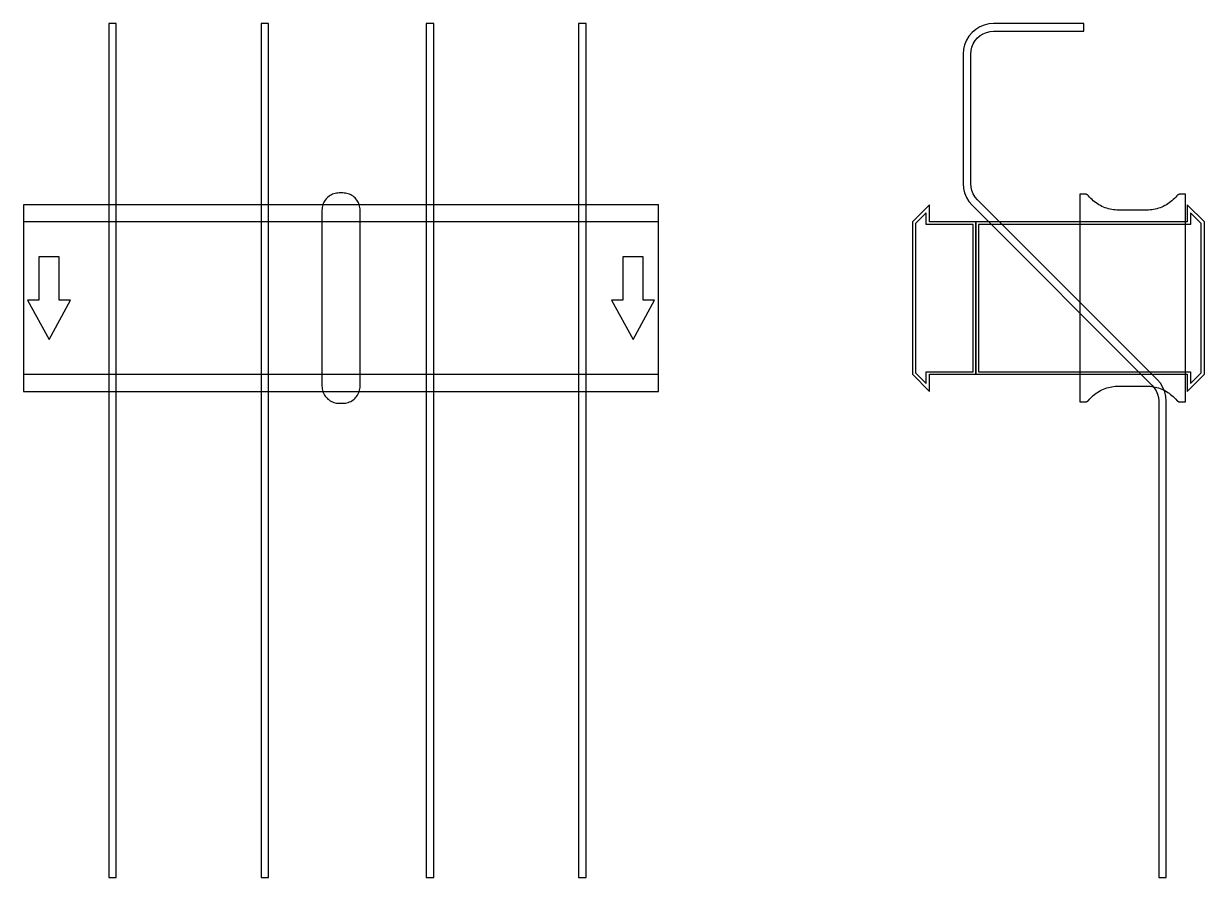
# Model space of a CAD drawing. Extents: x 0 to 930, y -456 to 216.
import ezdxf

# ---------------------------------------------------------------- set-up
doc = ezdxf.new("R2010")
doc.units = 0
doc.layers.add('Halfen', color=7, linetype='CONTINUOUS')

msp = doc.modelspace()

# ---------------------------------------------------------------- linework, layer by layer
at = {"layer": 'Halfen', "color": 7}
for points in [[(73, -456.177), (73, 216.147), (67, 216.147), (67, -456.177)], [(193, -456.177), (193, 216.147), (187, 216.147), (187, -456.177)], [(323, -456.177), (323, 216.147), (317, 216.147), (317, -456.177)], [(443, -456.177), (443, 216.147), (437, 216.147), (437, -456.177)], [(900, -456.177), (900, -81.213), (899.705, -77.459), (898.825, -73.797), (897.384, -70.317), (895.416, -67.106), (892.971, -64.243), (751.272, 77.456), (749.438, 79.604), (747.962, 82.012), (746.881, 84.621), (746.222, 87.368), (746, 90.184), (746, 192.147), (746.222, 194.963), (746.881, 197.71), (747.962, 200.319), (749.438, 202.728), (751.272, 204.875), (753.42, 206.71), (755.828, 208.186), (758.438, 209.266), (761.184, 209.926), (764, 210.147), (835, 210.147), (835, 216.147), (764, 216.147), (760.246, 215.852), (756.584, 214.973), (753.104, 213.532), (749.893, 211.564), (747.029, 209.118), (744.584, 206.254), (742.616, 203.043), (741.175, 199.564), (740.295, 195.902), (740, 192.147), (740, 90.184), (740.295, 86.429), (741.175, 82.767), (742.616, 79.288), (744.584, 76.077), (747.029, 73.213), (888.728, -68.485), (890.562, -70.633), (892.038, -73.041), (893.119, -75.651), (893.778, -78.397), (894, -81.213), (894, -456.177)], [(265, -69.3), (265, -56.8), (265, 69.3), (264.958, 70.359), (264.834, 71.412), (264.627, 72.452), (264.339, 73.472), (263.972, 74.466), (263.529, 75.429), (263.011, 76.354), (262.422, 77.235), (261.765, 78.068), (261.046, 78.846), (260.268, 79.565), (259.435, 80.222), (258.554, 80.811), (257.629, 81.329), (256.666, 81.772), (255.672, 82.139), (254.652, 82.427), (253.612, 82.634), (252.559, 82.758), (251.5, 82.8), (248.5, 82.8), (247.441, 82.758), (246.388, 82.634), (245.348, 82.427), (244.328, 82.139), (243.334, 81.772), (242.371, 81.329), (241.446, 80.811), (240.565, 80.222), (239.732, 79.565), (238.954, 78.846), (238.235, 78.068), (237.578, 77.235), (236.989, 76.354), (236.471, 75.429), (236.028, 74.466), (235.661, 73.472), (235.373, 72.452), (235.166, 71.412), (235.042, 70.359), (235, 69.3), (235, -56.8), (235, -69.3), (235.042, -70.359), (235.166, -71.412), (235.373, -72.452), (235.661, -73.472), (236.028, -74.466), (236.471, -75.429), (236.989, -76.354), (237.578, -77.235), (238.235, -78.068), (238.954, -78.846), (239.732, -79.565), (240.565, -80.222), (241.446, -80.811), (242.371, -81.329), (243.334, -81.772), (244.328, -82.139), (245.348, -82.427), (246.388, -82.634), (247.441, -82.758), (248.5, -82.8), (251.5, -82.8), (252.559, -82.758), (253.612, -82.634), (254.652, -82.427), (255.672, -82.139), (256.666, -81.772), (257.629, -81.329), (258.554, -80.811), (259.435, -80.222), (260.268, -79.565), (261.046, -78.846), (261.765, -78.068), (262.422, -77.235), (263.011, -76.354), (263.529, -75.429), (263.972, -74.466), (264.339, -73.472), (264.627, -72.452), (264.834, -71.412), (264.958, -70.359), (265, -69.3)], [(915, -81.8), (915, 81.8), (911, 81.8), (910.846, 81.797), (910.691, 81.786), (910.538, 81.769), (910.385, 81.746), (910.234, 81.715), (910.084, 81.678), (909.936, 81.634), (909.789, 81.584), (909.646, 81.527), (909.505, 81.464), (909.366, 81.395), (909.231, 81.32), (909.1, 81.239), (908.972, 81.153), (908.848, 81.06), (908.728, 80.963), (908.613, 80.86), (908.502, 80.752), (908.397, 80.639), (908.296, 80.522), (907.41, 79.491), (906.479, 78.5), (905.505, 77.551), (904.491, 76.646), (903.437, 75.787), (902.347, 74.975), (901.222, 74.211), (900.064, 73.499), (898.876, 72.838), (897.66, 72.23), (896.418, 71.676), (895.153, 71.178), (893.867, 70.736), (892.563, 70.351), (891.243, 70.024), (889.911, 69.756), (888.567, 69.547), (887.216, 69.397), (885.859, 69.307), (884.5, 69.277), (862.5, 69.277), (861.141, 69.307), (859.784, 69.397), (858.433, 69.547), (857.089, 69.756), (855.757, 70.024), (854.437, 70.351), (853.133, 70.736), (851.847, 71.178), (850.582, 71.676), (849.34, 72.23), (848.124, 72.838), (846.936, 73.499), (845.778, 74.211), (844.653, 74.975), (843.563, 75.787), (842.509, 76.646), (841.495, 77.551), (840.521, 78.5), (839.59, 79.491), (838.704, 80.522), (838.603, 80.639), (838.498, 80.752), (838.387, 80.86), (838.272, 80.963), (838.152, 81.06), (838.028, 81.153), (837.9, 81.239), (837.769, 81.32), (837.634, 81.395), (837.495, 81.464), (837.354, 81.527), (837.211, 81.584), (837.064, 81.634), (836.916, 81.678), (836.766, 81.715), (836.615, 81.746), (836.462, 81.769), (836.309, 81.786), (836.154, 81.797), (836, 81.8), (832, 81.8), (832, -81.8), (836, -81.8), (836.154, -81.797), (836.309, -81.786), (836.462, -81.769), (836.615, -81.746), (836.766, -81.715), (836.916, -81.678), (837.064, -81.634), (837.211, -81.584), (837.354, -81.527), (837.495, -81.464), (837.634, -81.395), (837.769, -81.32), (837.9, -81.239), (838.028, -81.153), (838.152, -81.06), (838.272, -80.963), (838.387, -80.86), (838.498, -80.752), (838.603, -80.639), (838.704, -80.522), (839.59, -79.491), (840.521, -78.5), (841.495, -77.551), (842.509, -76.646), (843.563, -75.787), (844.653, -74.975), (845.778, -74.211), (846.936, -73.499), (848.124, -72.838), (849.34, -72.23), (850.582, -71.676), (851.847, -71.178), (853.133, -70.736), (854.437, -70.351), (855.757, -70.024), (857.089, -69.756), (858.433, -69.547), (859.784, -69.397), (861.141, -69.307), (862.5, -69.277), (884.5, -69.277), (885.859, -69.307), (887.216, -69.397), (888.567, -69.547), (889.911, -69.756), (891.243, -70.024), (892.563, -70.351), (893.867, -70.736), (895.153, -71.178), (896.418, -71.676), (897.66, -72.23), (898.876, -72.838), (900.064, -73.499), (901.222, -74.211), (902.347, -74.975), (903.437, -75.787), (904.491, -76.646), (905.505, -77.551), (906.479, -78.5), (907.41, -79.491), (908.296, -80.522), (908.397, -80.639), (908.502, -80.752), (908.613, -80.86), (908.728, -80.963), (908.848, -81.06), (908.972, -81.153), (909.1, -81.239), (909.231, -81.32), (909.366, -81.395), (909.505, -81.464), (909.646, -81.527), (909.789, -81.584), (909.936, -81.634), (910.084, -81.678), (910.234, -81.715), (910.385, -81.746), (910.538, -81.769), (910.691, -81.786), (910.846, -81.797), (911, -81.8)], [(0, -73.5), (500, -73.5), (500, 73.5), (0, 73.5)], [(750, -60), (750, 60), (713.5, 60), (713.5, 73.5), (700, 60), (700, -60), (713.5, -73.5), (713.5, -60)], [(748, -58), (748, 58), (711, 58), (711, 67.25), (702.5, 58.75), (702.5, -58.75), (711, -67.25), (711, -58)], [(930, -60), (930, 60), (916.5, 73.5), (916.5, 60), (750, 60), (750, -60), (916.5, -60), (916.5, -73.5)], [(927.5, -58.75), (927.5, 58.75), (919, 67.25), (919, 58), (752, 58), (752, -58), (919, -58), (919, -67.25)], [(0, -60), (500, -60), (500, 60), (0, 60)], [(20, -32.5), (37, -1.5), (28, -1.5), (28, 32.5), (12, 32.5), (12, -1.5), (3, -1.5)], [(480, -32.5), (497, -1.5), (488, -1.5), (488, 32.5), (472, 32.5), (472, -1.5), (463, -1.5)]]:
    msp.add_lwpolyline(points, close=True, dxfattribs=at)

doc.saveas('drawing.dxf')
